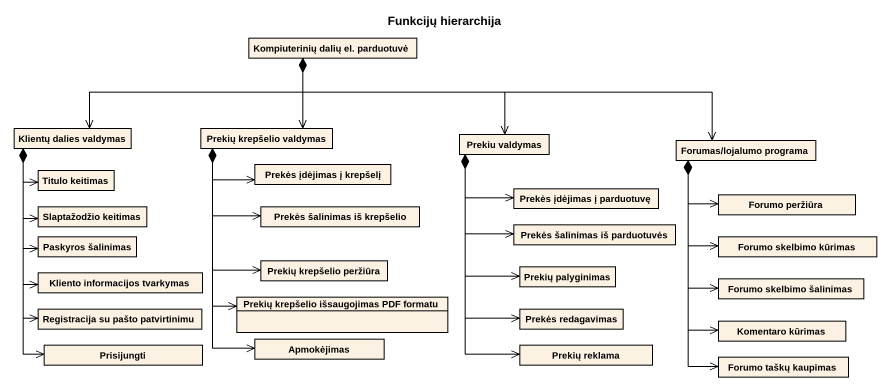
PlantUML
@startuml
title Funkcijų hierarchija
hide circle
hide empty members
class "Kompiuterinių dalių el. parduotuvė" as Kompiuterinių_dalių_el
class "Klientų dalies valdymas" as Klientų_dalies_valdymas
class "Prekių krepšelio valdymas" as Prekių_krepšelio_valdymas
class "Prekiu valdymas" as Prekiu_valdymas
class "Forumas/lojalumo programa" as Forumas_lojalumo_programa
class "Titulo keitimas" as Titulo_keitimas
class "Prekės įdėjimas į krepšelį" as Prekės_įdėjimas_į_krepšelį
class "Prekės įdėjimas į parduotuvę" as Prekės_įdėjimas_į_parduotuvę
class "Slaptažodžio keitimas" as Slaptažodžio_keitimas
class "Prekės šalinimas iš krepšelio" as Prekės_šalinimas_iš
class "Prekės šalinimas iš parduotuvės" as Prekės_šalinimas_iš_2
class "Forumo peržiūra" as Forumo_peržiūra
class "Paskyros šalinimas" as Paskyros_šalinimas
class "Prekių krepšelio peržiūra" as Prekių_krepšelio_peržiūra
class "Prekių palyginimas" as Prekių_palyginimas
class "Forumo skelbimo kūrimas" as Forumo_skelbimo_kūrimas
class "Kliento informacijos tvarkymas" as Kliento_informacijos
class "Prekių krepšelio išsaugojimas PDF formatu" as Prekių_krepšelio
class "Forumo skelbimo šalinimas" as Forumo_skelbimo_šalinimas
class "Registracija su pašto patvirtinimu" as Registracija_su_pašto
class Prisijungti
class Apmokėjimas
class "Prekės redagavimas" as Prekės_redagavimas
class "Prekių reklama" as Prekių_reklama
class "Komentaro kūrimas" as Komentaro_kūrimas
class "Forumo taškų kaupimas" as Forumo_taškų_kaupimas
Kompiuterinių_dalių_el *-left-> Klientų_dalies_valdymas
Kompiuterinių_dalių_el *--> Prekių_krepšelio_valdymas
Kompiuterinių_dalių_el *-right-> Prekiu_valdymas
Kompiuterinių_dalių_el *-right-> Forumas_lojalumo_programa
Klientų_dalies_valdymas *--> Titulo_keitimas
Klientų_dalies_valdymas *--> Slaptažodžio_keitimas
Klientų_dalies_valdymas *--> Paskyros_šalinimas
Klientų_dalies_valdymas *--> Kliento_informacijos
Klientų_dalies_valdymas *--> Registracija_su_pašto
Klientų_dalies_valdymas *--> Prisijungti
Prekių_krepšelio_valdymas *--> Prekės_įdėjimas_į_krepšelį
Prekių_krepšelio_valdymas *--> Prekės_šalinimas_iš
Prekių_krepšelio_valdymas *--> Prekių_krepšelio_peržiūra
Prekių_krepšelio_valdymas *--> Prekių_krepšelio
Prekių_krepšelio_valdymas *--> Apmokėjimas
Prekiu_valdymas *--> Prekės_įdėjimas_į_parduotuvę
Prekiu_valdymas *--> Prekės_šalinimas_iš_2
Prekiu_valdymas *--> Prekių_palyginimas
Prekiu_valdymas *--> Prekės_redagavimas
Prekiu_valdymas *--> Prekių_reklama
Forumas_lojalumo_programa *--> Forumo_peržiūra
Forumas_lojalumo_programa *--> Forumo_skelbimo_kūrimas
Forumas_lojalumo_programa *--> Forumo_skelbimo_šalinimas
Forumas_lojalumo_programa *--> Komentaro_kūrimas
Forumas_lojalumo_programa *--> Forumo_taškų_kaupimas
@enduml
